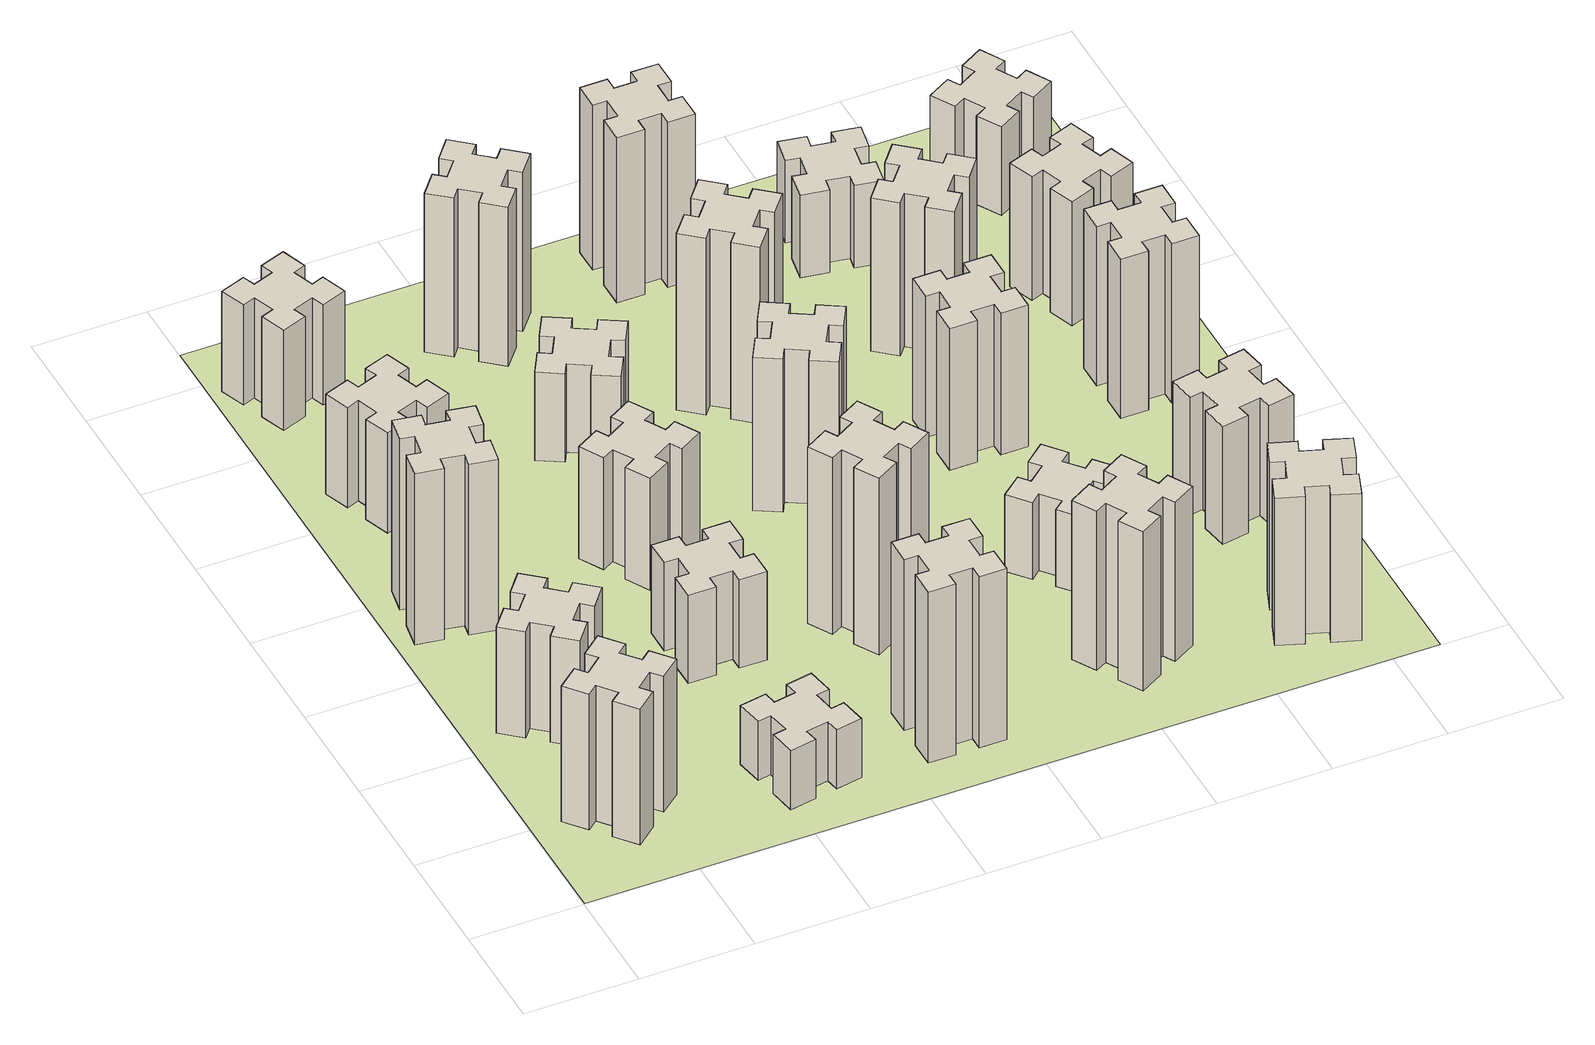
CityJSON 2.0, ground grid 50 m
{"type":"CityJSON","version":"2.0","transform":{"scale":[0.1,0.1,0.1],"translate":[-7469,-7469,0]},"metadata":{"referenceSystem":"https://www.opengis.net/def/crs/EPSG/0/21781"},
"CityObjects":{
"building1":{"type":"Building","attributes":{"class":"1000","function":"1000","usage":"1000","yearOfConstruction":2016,"roofType":"1000","measuredHeight":69,"storeysAboveGround":30,"storeysBelowGround":0},"geometry":[{"type":"Solid","lod":"1","boundaries":[[[[0,1,2,3,4,5,6,7,8,9,10,11,12,13,14,15,16,17,18,19]],[[17,16,20,21]],[[16,15,22,20]],[[15,14,23,22]],[[14,13,24,23]],[[13,12,25,24]],[[12,11,26,25]],[[11,10,27,26]],[[10,9,28,27]],[[9,8,29,28]],[[8,7,30,29]],[[7,6,31,30]],[[6,5,32,31]],[[5,4,33,32]],[[4,3,34,33]],[[3,2,35,34]],[[2,1,36,35]],[[1,0,37,36]],[[0,19,38,37]],[[19,18,39,38]],[[18,17,21,39]],[[24,25,26,27,28,29,30,31,32,33,34,35,36,37,38,39,21,20,22,23]]]]}]},
"building2":{"type":"Building","attributes":{"class":"1000","function":"1000","usage":"1000","yearOfConstruction":2016,"roofType":"1000","measuredHeight":54,"storeysAboveGround":30,"storeysBelowGround":0},"geometry":[{"type":"Solid","lod":"1","boundaries":[[[[40,41,42,43,44,45,46,47,48,49,50,51,52,53,54,55,56,57,58,59]],[[57,56,60,61]],[[56,55,62,60]],[[55,54,63,62]],[[54,53,64,63]],[[53,52,65,64]],[[52,51,66,65]],[[51,50,67,66]],[[50,49,68,67]],[[49,48,69,68]],[[48,47,70,69]],[[47,46,71,70]],[[46,45,72,71]],[[45,44,73,72]],[[44,43,74,73]],[[43,42,75,74]],[[42,41,76,75]],[[41,40,77,76]],[[40,59,78,77]],[[59,58,79,78]],[[58,57,61,79]],[[64,65,66,67,68,69,70,71,72,73,74,75,76,77,78,79,61,60,62,63]]]]}]},
"building3":{"type":"Building","attributes":{"class":"1000","function":"1000","usage":"1000","yearOfConstruction":2016,"roofType":"1000","measuredHeight":87,"storeysAboveGround":30,"storeysBelowGround":0},"geometry":[{"type":"Solid","lod":"1","boundaries":[[[[80,81,82,83,84,85,86,87,88,89,90,91,92,93,94,95,96,97,98,99]],[[97,96,100,101]],[[96,95,102,100]],[[95,94,103,102]],[[94,93,104,103]],[[93,92,105,104]],[[92,91,106,105]],[[91,90,107,106]],[[90,89,108,107]],[[89,88,109,108]],[[88,87,110,109]],[[87,86,111,110]],[[86,85,112,111]],[[85,84,113,112]],[[84,83,114,113]],[[83,82,115,114]],[[82,81,116,115]],[[81,80,117,116]],[[80,99,118,117]],[[99,98,119,118]],[[98,97,101,119]],[[104,105,106,107,108,109,110,111,112,113,114,115,116,117,118,119,101,100,102,103]]]]}]},
"building4":{"type":"Building","attributes":{"class":"1000","function":"1000","usage":"1000","yearOfConstruction":2016,"roofType":"1000","measuredHeight":51,"storeysAboveGround":30,"storeysBelowGround":0},"geometry":[{"type":"Solid","lod":"1","boundaries":[[[[120,121,122,123,124,125,126,127,128,129,130,131,132,133,134,135,136,137,138,139]],[[137,136,140,141]],[[136,135,142,140]],[[135,134,143,142]],[[134,133,144,143]],[[133,132,145,144]],[[132,131,146,145]],[[131,130,147,146]],[[130,129,148,147]],[[129,128,149,148]],[[128,127,150,149]],[[127,126,151,150]],[[126,125,152,151]],[[125,124,153,152]],[[124,123,154,153]],[[123,122,155,154]],[[122,121,156,155]],[[121,120,157,156]],[[120,139,158,157]],[[139,138,159,158]],[[138,137,141,159]],[[144,145,146,147,148,149,150,151,152,153,154,155,156,157,158,159,141,140,142,143]]]]}]},
"building5":{"type":"Building","attributes":{"class":"1000","function":"1000","usage":"1000","yearOfConstruction":2016,"roofType":"1000","measuredHeight":30,"storeysAboveGround":30,"storeysBelowGround":0},"geometry":[{"type":"Solid","lod":"1","boundaries":[[[[160,161,162,163,164,165,166,167,168,169,170,171,172,173,174,175,176,177,178,179]],[[177,176,180,181]],[[176,175,182,180]],[[175,174,183,182]],[[174,173,184,183]],[[173,172,185,184]],[[172,171,186,185]],[[171,170,187,186]],[[170,169,188,187]],[[169,168,189,188]],[[168,167,190,189]],[[167,166,191,190]],[[166,165,192,191]],[[165,164,193,192]],[[164,163,194,193]],[[163,162,195,194]],[[162,161,196,195]],[[161,160,197,196]],[[160,179,198,197]],[[179,178,199,198]],[[178,177,181,199]],[[184,185,186,187,188,189,190,191,192,193,194,195,196,197,198,199,181,180,182,183]]]]}]},
"building6":{"type":"Building","attributes":{"class":"1000","function":"1000","usage":"1000","yearOfConstruction":2016,"roofType":"1000","measuredHeight":51,"storeysAboveGround":30,"storeysBelowGround":0},"geometry":[{"type":"Solid","lod":"1","boundaries":[[[[200,201,202,203,204,205,206,207,208,209,210,211,212,213,214,215,216,217,218,219]],[[217,216,220,221]],[[216,215,222,220]],[[215,214,223,222]],[[214,213,224,223]],[[213,212,225,224]],[[212,211,226,225]],[[211,210,227,226]],[[210,209,228,227]],[[209,208,229,228]],[[208,207,230,229]],[[207,206,231,230]],[[206,205,232,231]],[[205,204,233,232]],[[204,203,234,233]],[[203,202,235,234]],[[202,201,236,235]],[[201,200,237,236]],[[200,219,238,237]],[[219,218,239,238]],[[218,217,221,239]],[[224,225,226,227,228,229,230,231,232,233,234,235,236,237,238,239,221,220,222,223]]]]}]},
"building7":{"type":"Building","attributes":{"class":"1000","function":"1000","usage":"1000","yearOfConstruction":2016,"roofType":"1000","measuredHeight":45,"storeysAboveGround":30,"storeysBelowGround":0},"geometry":[{"type":"Solid","lod":"1","boundaries":[[[[240,241,242,243,244,245,246,247,248,249,250,251,252,253,254,255,256,257,258,259]],[[257,256,260,261]],[[256,255,262,260]],[[255,254,263,262]],[[254,253,264,263]],[[253,252,265,264]],[[252,251,266,265]],[[251,250,267,266]],[[250,249,268,267]],[[249,248,269,268]],[[248,247,270,269]],[[247,246,271,270]],[[246,245,272,271]],[[245,244,273,272]],[[244,243,274,273]],[[243,242,275,274]],[[242,241,276,275]],[[241,240,277,276]],[[240,259,278,277]],[[259,258,279,278]],[[258,257,261,279]],[[264,265,266,267,268,269,270,271,272,273,274,275,276,277,278,279,261,260,262,263]]]]}]},
"building8":{"type":"Building","attributes":{"class":"1000","function":"1000","usage":"1000","yearOfConstruction":2016,"roofType":"1000","measuredHeight":57,"storeysAboveGround":30,"storeysBelowGround":0},"geometry":[{"type":"Solid","lod":"1","boundaries":[[[[280,281,282,283,284,285,286,287,288,289,290,291,292,293,294,295,296,297,298,299]],[[297,296,300,301]],[[296,295,302,300]],[[295,294,303,302]],[[294,293,304,303]],[[293,292,305,304]],[[292,291,306,305]],[[291,290,307,306]],[[290,289,308,307]],[[289,288,309,308]],[[288,287,310,309]],[[287,286,311,310]],[[286,285,312,311]],[[285,284,313,312]],[[284,283,314,313]],[[283,282,315,314]],[[282,281,316,315]],[[281,280,317,316]],[[280,299,318,317]],[[299,298,319,318]],[[298,297,301,319]],[[304,305,306,307,308,309,310,311,312,313,314,315,316,317,318,319,301,300,302,303]]]]}]},
"building9":{"type":"Building","attributes":{"class":"1000","function":"1000","usage":"1000","yearOfConstruction":2016,"roofType":"1000","measuredHeight":87,"storeysAboveGround":30,"storeysBelowGround":0},"geometry":[{"type":"Solid","lod":"1","boundaries":[[[[320,321,322,323,324,325,326,327,328,329,330,331,332,333,334,335,336,337,338,339]],[[337,336,340,341]],[[336,335,342,340]],[[335,334,343,342]],[[334,333,344,343]],[[333,332,345,344]],[[332,331,346,345]],[[331,330,347,346]],[[330,329,348,347]],[[329,328,349,348]],[[328,327,350,349]],[[327,326,351,350]],[[326,325,352,351]],[[325,324,353,352]],[[324,323,354,353]],[[323,322,355,354]],[[322,321,356,355]],[[321,320,357,356]],[[320,339,358,357]],[[339,338,359,358]],[[338,337,341,359]],[[344,345,346,347,348,349,350,351,352,353,354,355,356,357,358,359,341,340,342,343]]]]}]},
"building10":{"type":"Building","attributes":{"class":"1000","function":"1000","usage":"1000","yearOfConstruction":2016,"roofType":"1000","measuredHeight":45,"storeysAboveGround":30,"storeysBelowGround":0},"geometry":[{"type":"Solid","lod":"1","boundaries":[[[[360,361,362,363,364,365,366,367,368,369,370,371,372,373,374,375,376,377,378,379]],[[377,376,380,381]],[[376,375,382,380]],[[375,374,383,382]],[[374,373,384,383]],[[373,372,385,384]],[[372,371,386,385]],[[371,370,387,386]],[[370,369,388,387]],[[369,368,389,388]],[[368,367,390,389]],[[367,366,391,390]],[[366,365,392,391]],[[365,364,393,392]],[[364,363,394,393]],[[363,362,395,394]],[[362,361,396,395]],[[361,360,397,396]],[[360,379,398,397]],[[379,378,399,398]],[[378,377,381,399]],[[384,385,386,387,388,389,390,391,392,393,394,395,396,397,398,399,381,380,382,383]]]]}]},
"building11":{"type":"Building","attributes":{"class":"1000","function":"1000","usage":"1000","yearOfConstruction":2016,"roofType":"1000","measuredHeight":90,"storeysAboveGround":30,"storeysBelowGround":0},"geometry":[{"type":"Solid","lod":"1","boundaries":[[[[400,401,402,403,404,405,406,407,408,409,410,411,412,413,414,415,416,417,418,419]],[[417,416,420,421]],[[416,415,422,420]],[[415,414,423,422]],[[414,413,424,423]],[[413,412,425,424]],[[412,411,426,425]],[[411,410,427,426]],[[410,409,428,427]],[[409,408,429,428]],[[408,407,430,429]],[[407,406,431,430]],[[406,405,432,431]],[[405,404,433,432]],[[404,403,434,433]],[[403,402,435,434]],[[402,401,436,435]],[[401,400,437,436]],[[400,419,438,437]],[[419,418,439,438]],[[418,417,421,439]],[[424,425,426,427,428,429,430,431,432,433,434,435,436,437,438,439,421,420,422,423]]]]}]},
"building12":{"type":"Building","attributes":{"class":"1000","function":"1000","usage":"1000","yearOfConstruction":2016,"roofType":"1000","measuredHeight":81,"storeysAboveGround":30,"storeysBelowGround":0},"geometry":[{"type":"Solid","lod":"1","boundaries":[[[[440,441,442,443,444,445,446,447,448,449,450,451,452,453,454,455,456,457,458,459]],[[457,456,460,461]],[[456,455,462,460]],[[455,454,463,462]],[[454,453,464,463]],[[453,452,465,464]],[[452,451,466,465]],[[451,450,467,466]],[[450,449,468,467]],[[449,448,469,468]],[[448,447,470,469]],[[447,446,471,470]],[[446,445,472,471]],[[445,444,473,472]],[[444,443,474,473]],[[443,442,475,474]],[[442,441,476,475]],[[441,440,477,476]],[[440,459,478,477]],[[459,458,479,478]],[[458,457,461,479]],[[464,465,466,467,468,469,470,471,472,473,474,475,476,477,478,479,461,460,462,463]]]]}]},
"building13":{"type":"Building","attributes":{"class":"1000","function":"1000","usage":"1000","yearOfConstruction":2016,"roofType":"1000","measuredHeight":78,"storeysAboveGround":30,"storeysBelowGround":0},"geometry":[{"type":"Solid","lod":"1","boundaries":[[[[480,481,482,483,484,485,486,487,488,489,490,491,492,493,494,495,496,497,498,499]],[[497,496,500,501]],[[496,495,502,500]],[[495,494,503,502]],[[494,493,504,503]],[[493,492,505,504]],[[492,491,506,505]],[[491,490,507,506]],[[490,489,508,507]],[[489,488,509,508]],[[488,487,510,509]],[[487,486,511,510]],[[486,485,512,511]],[[485,484,513,512]],[[484,483,514,513]],[[483,482,515,514]],[[482,481,516,515]],[[481,480,517,516]],[[480,499,518,517]],[[499,498,519,518]],[[498,497,501,519]],[[504,505,506,507,508,509,510,511,512,513,514,515,516,517,518,519,501,500,502,503]]]]}]},
"building14":{"type":"Building","attributes":{"class":"1000","function":"1000","usage":"1000","yearOfConstruction":2016,"roofType":"1000","measuredHeight":90,"storeysAboveGround":30,"storeysBelowGround":0},"geometry":[{"type":"Solid","lod":"1","boundaries":[[[[520,521,522,523,524,525,526,527,528,529,530,531,532,533,534,535,536,537,538,539]],[[537,536,540,541]],[[536,535,542,540]],[[535,534,543,542]],[[534,533,544,543]],[[533,532,545,544]],[[532,531,546,545]],[[531,530,547,546]],[[530,529,548,547]],[[529,528,549,548]],[[528,527,550,549]],[[527,526,551,550]],[[526,525,552,551]],[[525,524,553,552]],[[524,523,554,553]],[[523,522,555,554]],[[522,521,556,555]],[[521,520,557,556]],[[520,539,558,557]],[[539,538,559,558]],[[538,537,541,559]],[[544,545,546,547,548,549,550,551,552,553,554,555,556,557,558,559,541,540,542,543]]]]}]},
"building15":{"type":"Building","attributes":{"class":"1000","function":"1000","usage":"1000","yearOfConstruction":2016,"roofType":"1000","measuredHeight":81,"storeysAboveGround":30,"storeysBelowGround":0},"geometry":[{"type":"Solid","lod":"1","boundaries":[[[[560,561,562,563,564,565,566,567,568,569,570,571,572,573,574,575,576,577,578,579]],[[577,576,580,581]],[[576,575,582,580]],[[575,574,583,582]],[[574,573,584,583]],[[573,572,585,584]],[[572,571,586,585]],[[571,570,587,586]],[[570,569,588,587]],[[569,568,589,588]],[[568,567,590,589]],[[567,566,591,590]],[[566,565,592,591]],[[565,564,593,592]],[[564,563,594,593]],[[563,562,595,594]],[[562,561,596,595]],[[561,560,597,596]],[[560,579,598,597]],[[579,578,599,598]],[[578,577,581,599]],[[584,585,586,587,588,589,590,591,592,593,594,595,596,597,598,599,581,580,582,583]]]]}]},
"building16":{"type":"Building","attributes":{"class":"1000","function":"1000","usage":"1000","yearOfConstruction":2016,"roofType":"1000","measuredHeight":84,"storeysAboveGround":30,"storeysBelowGround":0},"geometry":[{"type":"Solid","lod":"1","boundaries":[[[[600,601,602,603,604,605,606,607,608,609,610,611,612,613,614,615,616,617,618,619]],[[617,616,620,621]],[[616,615,622,620]],[[615,614,623,622]],[[614,613,624,623]],[[613,612,625,624]],[[612,611,626,625]],[[611,610,627,626]],[[610,609,628,627]],[[609,608,629,628]],[[608,607,630,629]],[[607,606,631,630]],[[606,605,632,631]],[[605,604,633,632]],[[604,603,634,633]],[[603,602,635,634]],[[602,601,636,635]],[[601,600,637,636]],[[600,619,638,637]],[[619,618,639,638]],[[618,617,621,639]],[[624,625,626,627,628,629,630,631,632,633,634,635,636,637,638,639,621,620,622,623]]]]}]},
"building17":{"type":"Building","attributes":{"class":"1000","function":"1000","usage":"1000","yearOfConstruction":2016,"roofType":"1000","measuredHeight":39,"storeysAboveGround":30,"storeysBelowGround":0},"geometry":[{"type":"Solid","lod":"1","boundaries":[[[[640,641,642,643,644,645,646,647,648,649,650,651,652,653,654,655,656,657,658,659]],[[657,656,660,661]],[[656,655,662,660]],[[655,654,663,662]],[[654,653,664,663]],[[653,652,665,664]],[[652,651,666,665]],[[651,650,667,666]],[[650,649,668,667]],[[649,648,669,668]],[[648,647,670,669]],[[647,646,671,670]],[[646,645,672,671]],[[645,644,673,672]],[[644,643,674,673]],[[643,642,675,674]],[[642,641,676,675]],[[641,640,677,676]],[[640,659,678,677]],[[659,658,679,678]],[[658,657,661,679]],[[664,665,666,667,668,669,670,671,672,673,674,675,676,677,678,679,661,660,662,663]]]]}]},
"building18":{"type":"Building","attributes":{"class":"1000","function":"1000","usage":"1000","yearOfConstruction":2016,"roofType":"1000","measuredHeight":72,"storeysAboveGround":30,"storeysBelowGround":0},"geometry":[{"type":"Solid","lod":"1","boundaries":[[[[680,681,682,683,684,685,686,687,688,689,690,691,692,693,694,695,696,697,698,699]],[[697,696,700,701]],[[696,695,702,700]],[[695,694,703,702]],[[694,693,704,703]],[[693,692,705,704]],[[692,691,706,705]],[[691,690,707,706]],[[690,689,708,707]],[[689,688,709,708]],[[688,687,710,709]],[[687,686,711,710]],[[686,685,712,711]],[[685,684,713,712]],[[684,683,714,713]],[[683,682,715,714]],[[682,681,716,715]],[[681,680,717,716]],[[680,699,718,717]],[[699,698,719,718]],[[698,697,701,719]],[[704,705,706,707,708,709,710,711,712,713,714,715,716,717,718,719,701,700,702,703]]]]}]},
"building19":{"type":"Building","attributes":{"class":"1000","function":"1000","usage":"1000","yearOfConstruction":2016,"roofType":"1000","measuredHeight":75,"storeysAboveGround":30,"storeysBelowGround":0},"geometry":[{"type":"Solid","lod":"1","boundaries":[[[[720,721,722,723,724,725,726,727,728,729,730,731,732,733,734,735,736,737,738,739]],[[737,736,740,741]],[[736,735,742,740]],[[735,734,743,742]],[[734,733,744,743]],[[733,732,745,744]],[[732,731,746,745]],[[731,730,747,746]],[[730,729,748,747]],[[729,728,749,748]],[[728,727,750,749]],[[727,726,751,750]],[[726,725,752,751]],[[725,724,753,752]],[[724,723,754,753]],[[723,722,755,754]],[[722,721,756,755]],[[721,720,757,756]],[[720,739,758,757]],[[739,738,759,758]],[[738,737,741,759]],[[744,745,746,747,748,749,750,751,752,753,754,755,756,757,758,759,741,740,742,743]]]]}]},
"building20":{"type":"Building","attributes":{"class":"1000","function":"1000","usage":"1000","yearOfConstruction":2016,"roofType":"1000","measuredHeight":78,"storeysAboveGround":30,"storeysBelowGround":0},"geometry":[{"type":"Solid","lod":"1","boundaries":[[[[760,761,762,763,764,765,766,767,768,769,770,771,772,773,774,775,776,777,778,779]],[[777,776,780,781]],[[776,775,782,780]],[[775,774,783,782]],[[774,773,784,783]],[[773,772,785,784]],[[772,771,786,785]],[[771,770,787,786]],[[770,769,788,787]],[[769,768,789,788]],[[768,767,790,789]],[[767,766,791,790]],[[766,765,792,791]],[[765,764,793,792]],[[764,763,794,793]],[[763,762,795,794]],[[762,761,796,795]],[[761,760,797,796]],[[760,779,798,797]],[[779,778,799,798]],[[778,777,781,799]],[[784,785,786,787,788,789,790,791,792,793,794,795,796,797,798,799,781,780,782,783]]]]}]},
"building21":{"type":"Building","attributes":{"class":"1000","function":"1000","usage":"1000","yearOfConstruction":2016,"roofType":"1000","measuredHeight":42,"storeysAboveGround":30,"storeysBelowGround":0},"geometry":[{"type":"Solid","lod":"1","boundaries":[[[[800,801,802,803,804,805,806,807,808,809,810,811,812,813,814,815,816,817,818,819]],[[817,816,820,821]],[[816,815,822,820]],[[815,814,823,822]],[[814,813,824,823]],[[813,812,825,824]],[[812,811,826,825]],[[811,810,827,826]],[[810,809,828,827]],[[809,808,829,828]],[[808,807,830,829]],[[807,806,831,830]],[[806,805,832,831]],[[805,804,833,832]],[[804,803,834,833]],[[803,802,835,834]],[[802,801,836,835]],[[801,800,837,836]],[[800,819,838,837]],[[819,818,839,838]],[[818,817,821,839]],[[824,825,826,827,828,829,830,831,832,833,834,835,836,837,838,839,821,820,822,823]]]]}]},
"building22":{"type":"Building","attributes":{"class":"1000","function":"1000","usage":"1000","yearOfConstruction":2016,"roofType":"1000","measuredHeight":60,"storeysAboveGround":30,"storeysBelowGround":0},"geometry":[{"type":"Solid","lod":"1","boundaries":[[[[840,841,842,843,844,845,846,847,848,849,850,851,852,853,854,855,856,857,858,859]],[[857,856,860,861]],[[856,855,862,860]],[[855,854,863,862]],[[854,853,864,863]],[[853,852,865,864]],[[852,851,866,865]],[[851,850,867,866]],[[850,849,868,867]],[[849,848,869,868]],[[848,847,870,869]],[[847,846,871,870]],[[846,845,872,871]],[[845,844,873,872]],[[844,843,874,873]],[[843,842,875,874]],[[842,841,876,875]],[[841,840,877,876]],[[840,859,878,877]],[[859,858,879,878]],[[858,857,861,879]],[[864,865,866,867,868,869,870,871,872,873,874,875,876,877,878,879,861,860,862,863]]]]}]},
"building23":{"type":"Building","attributes":{"class":"1000","function":"1000","usage":"1000","yearOfConstruction":2016,"roofType":"1000","measuredHeight":81,"storeysAboveGround":30,"storeysBelowGround":0},"geometry":[{"type":"Solid","lod":"1","boundaries":[[[[880,881,882,883,884,885,886,887,888,889,890,891,892,893,894,895,896,897,898,899]],[[897,896,900,901]],[[896,895,902,900]],[[895,894,903,902]],[[894,893,904,903]],[[893,892,905,904]],[[892,891,906,905]],[[891,890,907,906]],[[890,889,908,907]],[[889,888,909,908]],[[888,887,910,909]],[[887,886,911,910]],[[886,885,912,911]],[[885,884,913,912]],[[884,883,914,913]],[[883,882,915,914]],[[882,881,916,915]],[[881,880,917,916]],[[880,899,918,917]],[[899,898,919,918]],[[898,897,901,919]],[[904,905,906,907,908,909,910,911,912,913,914,915,916,917,918,919,901,900,902,903]]]]}]},
"building24":{"type":"Building","attributes":{"class":"1000","function":"1000","usage":"1000","yearOfConstruction":2016,"roofType":"1000","measuredHeight":63,"storeysAboveGround":30,"storeysBelowGround":0},"geometry":[{"type":"Solid","lod":"1","boundaries":[[[[920,921,922,923,924,925,926,927,928,929,930,931,932,933,934,935,936,937,938,939]],[[937,936,940,941]],[[936,935,942,940]],[[935,934,943,942]],[[934,933,944,943]],[[933,932,945,944]],[[932,931,946,945]],[[931,930,947,946]],[[930,929,948,947]],[[929,928,949,948]],[[928,927,950,949]],[[927,926,951,950]],[[926,925,952,951]],[[925,924,953,952]],[[924,923,954,953]],[[923,922,955,954]],[[922,921,956,955]],[[921,920,957,956]],[[920,939,958,957]],[[939,938,959,958]],[[938,937,941,959]],[[944,945,946,947,948,949,950,951,952,953,954,955,956,957,958,959,941,940,942,943]]]]}]},
"building25":{"type":"Building","attributes":{"class":"1000","function":"1000","usage":"1000","yearOfConstruction":2016,"roofType":"1000","measuredHeight":45,"storeysAboveGround":30,"storeysBelowGround":0},"geometry":[{"type":"Solid","lod":"1","boundaries":[[[[960,961,962,963,964,965,966,967,968,969,970,971,972,973,974,975,976,977,978,979]],[[977,976,980,981]],[[976,975,982,980]],[[975,974,983,982]],[[974,973,984,983]],[[973,972,985,984]],[[972,971,986,985]],[[971,970,987,986]],[[970,969,988,987]],[[969,968,989,988]],[[968,967,990,989]],[[967,966,991,990]],[[966,965,992,991]],[[965,964,993,992]],[[964,963,994,993]],[[963,962,995,994]],[[962,961,996,995]],[[961,960,997,996]],[[960,979,998,997]],[[979,978,999,998]],[[978,977,981,999]],[[984,985,986,987,988,989,990,991,992,993,994,995,996,997,998,999,981,980,982,983]]]]}]},
"landuse1":{"type":"LandUse","attributes":{"name":"plot1","function":"1010"},"geometry":[{"type":"MultiSurface","lod":"1","boundaries":[[[1000,1001,1002,1003]]]}]}
},
"vertices":[
[343,592,0],[266,527,0],[228,573,0],[136,496,0],[213,404,0],[259,443,0],[323,366,0],[277,328,0],[354,236,0],[446,313,0],[408,359,0],[484,423,0],[523,377,0],[615,454,0],[538,546,0],[492,508,0],[427,584,0],[473,623,0],[396,715,0],[304,638,0],[427,584,690],[473,623,690],[492,508,690],[538,546,690],[615,454,690],[523,377,690],[484,423,690],[408,359,690],[446,313,690],[354,236,690],[277,328,690],[323,366,690],[259,443,690],[213,404,690],[136,496,690],[228,573,690],[266,527,690],[343,592,690],[304,638,690],[396,715,690],
[427,1006,0],[492,1083,0],[538,1044,0],[615,1136,0],[523,1213,0],[484,1167,0],[408,1232,0],[446,1278,0],[354,1355,0],[277,1263,0],[323,1224,0],[259,1148,0],[213,1186,0],[136,1094,0],[228,1017,0],[266,1063,0],[343,999,0],[304,953,0],[396,876,0],[473,968,0],[343,999,540],[304,953,540],[266,1063,540],[228,1017,540],[136,1094,540],[213,1186,540],[259,1148,540],[323,1224,540],[277,1263,540],[354,1355,540],[446,1278,540],[408,1232,540],[484,1167,540],[523,1213,540],[615,1136,540],[538,1044,540],[492,1083,540],[427,1006,540],[473,968,540],[396,876,540],
[176,1924,0],[158,1825,0],[99,1836,0],[78,1717,0],[197,1697,0],[207,1756,0],[305,1738,0],[295,1679,0],[413,1658,0],[434,1777,0],[375,1787,0],[392,1885,0],[451,1875,0],[472,1993,0],[354,2014,0],[344,1955,0],[245,1972,0],[256,2031,0],[137,2052,0],[117,1934,0],[245,1972,870],[256,2031,870],[344,1955,870],[354,2014,870],[472,1993,870],[451,1875,870],[392,1885,870],[375,1787,870],[434,1777,870],[413,1658,870],[295,1679,870],[305,1738,870],[207,1756,870],[197,1697,870],[78,1717,870],[99,1836,870],[158,1825,870],[176,1924,870],[117,1934,870],[137,2052,870],
[385,2716,0],[291,2682,0],[270,2738,0],[157,2697,0],[199,2584,0],[255,2605,0],[289,2511,0],[233,2490,0],[274,2377,0],[387,2419,0],[366,2475,0],[460,2509,0],[480,2453,0],[593,2494,0],[552,2607,0],[496,2586,0],[462,2680,0],[518,2700,0],[477,2813,0],[364,2772,0],[462,2680,510],[518,2700,510],[496,2586,510],[552,2607,510],[593,2494,510],[480,2453,510],[460,2509,510],[366,2475,510],[387,2419,510],[274,2377,510],[233,2490,510],[289,2511,510],[255,2605,510],[199,2584,510],[157,2697,510],[270,2738,510],[291,2682,510],[385,2716,510],[364,2772,510],[477,2813,510],
[998,405,0],[1016,307,0],[957,297,0],[977,178,0],[1096,199,0],[1085,258,0],[1184,276,0],[1194,217,0],[1312,237,0],[1291,356,0],[1232,345,0],[1215,444,0],[1274,454,0],[1253,572,0],[1135,551,0],[1145,492,0],[1047,475,0],[1037,534,0],[918,513,0],[939,395,0],[1047,475,300],[1037,534,300],[1145,492,300],[1135,551,300],[1253,572,300],[1274,454,300],[1215,444,300],[1232,345,300],[1291,356,300],[1312,237,300],[1194,217,300],[1184,276,300],[1085,258,300],[1096,199,300],[977,178,300],[957,297,300],[1016,307,300],[998,405,300],[939,395,300],[918,513,300],
[155,3345,0],[189,3251,0],[133,3230,0],[174,3117,0],[287,3159,0],[266,3215,0],[360,3249,0],[380,3193,0],[493,3234,0],[452,3347,0],[396,3326,0],[362,3420,0],[418,3440,0],[377,3553,0],[264,3512,0],[285,3456,0],[191,3422,0],[170,3478,0],[57,3437,0],[99,3324,0],[191,3422,510],[170,3478,510],[285,3456,510],[264,3512,510],[377,3553,510],[418,3440,510],[362,3420,510],[396,3326,510],[452,3347,510],[493,3234,510],[380,3193,510],[360,3249,510],[266,3215,510],[287,3159,510],[174,3117,510],[133,3230,510],[189,3251,510],[155,3345,510],[99,3324,510],[57,3437,510],
[1005,1265,0],[1005,1165,0],[945,1165,0],[945,1045,0],[1065,1045,0],[1065,1105,0],[1165,1105,0],[1165,1045,0],[1285,1045,0],[1285,1165,0],[1225,1165,0],[1225,1265,0],[1285,1265,0],[1285,1385,0],[1165,1385,0],[1165,1325,0],[1065,1325,0],[1065,1385,0],[945,1385,0],[945,1265,0],[1065,1325,450],[1065,1385,450],[1165,1325,450],[1165,1385,450],[1285,1385,450],[1285,1265,450],[1225,1265,450],[1225,1165,450],[1285,1165,450],[1285,1045,450],[1165,1045,450],[1165,1105,450],[1065,1105,450],[1065,1045,450],[945,1045,450],[945,1165,450],[1005,1165,450],[1005,1265,450],[945,1265,450],[945,1385,450],
[995,1844,0],[1045,1757,0],[993,1727,0],[1053,1623,0],[1157,1683,0],[1127,1735,0],[1214,1785,0],[1244,1733,0],[1348,1793,0],[1288,1897,0],[1236,1867,0],[1186,1954,0],[1238,1984,0],[1178,2088,0],[1074,2028,0],[1104,1976,0],[1017,1926,0],[987,1978,0],[883,1918,0],[943,1814,0],[1017,1926,570],[987,1978,570],[1104,1976,570],[1074,2028,570],[1178,2088,570],[1238,1984,570],[1186,1954,570],[1236,1867,570],[1288,1897,570],[1348,1793,570],[1244,1733,570],[1214,1785,570],[1127,1735,570],[1157,1683,570],[1053,1623,570],[993,1727,570],[1045,1757,570],[995,1844,570],[943,1814,570],[883,1918,570],
[1645,425,0],[1645,325,0],[1585,325,0],[1585,205,0],[1705,205,0],[1705,265,0],[1805,265,0],[1805,205,0],[1925,205,0],[1925,325,0],[1865,325,0],[1865,425,0],[1925,425,0],[1925,545,0],[1805,545,0],[1805,485,0],[1705,485,0],[1705,545,0],[1585,545,0],[1585,425,0],[1705,485,870],[1705,545,870],[1805,485,870],[1805,545,870],[1925,545,870],[1925,425,870],[1865,425,870],[1865,325,870],[1925,325,870],[1925,205,870],[1805,205,870],[1805,265,870],[1705,265,870],[1705,205,870],[1585,205,870],[1585,325,870],[1645,325,870],[1645,425,870],[1585,425,870],[1585,545,870],
[1117,2525,0],[1204,2475,0],[1174,2423,0],[1278,2363,0],[1338,2467,0],[1286,2497,0],[1336,2584,0],[1388,2554,0],[1448,2658,0],[1344,2718,0],[1314,2666,0],[1227,2716,0],[1257,2768,0],[1153,2828,0],[1093,2724,0],[1145,2694,0],[1095,2607,0],[1043,2637,0],[983,2533,0],[1087,2473,0],[1095,2607,450],[1043,2637,450],[1145,2694,450],[1093,2724,450],[1153,2828,450],[1257,2768,450],[1227,2716,450],[1314,2666,450],[1344,2718,450],[1448,2658,450],[1388,2554,450],[1336,2584,450],[1286,2497,450],[1338,2467,450],[1278,2363,450],[1174,2423,450],[1204,2475,450],[1117,2525,450],[1087,2473,450],[983,2533,450],
[1635,1104,0],[1685,1017,0],[1633,987,0],[1693,883,0],[1797,943,0],[1767,995,0],[1854,1045,0],[1884,993,0],[1988,1053,0],[1928,1157,0],[1876,1127,0],[1826,1214,0],[1878,1244,0],[1818,1348,0],[1714,1288,0],[1744,1236,0],[1657,1186,0],[1627,1238,0],[1523,1178,0],[1583,1074,0],[1657,1186,900],[1627,1238,900],[1744,1236,900],[1714,1288,900],[1818,1348,900],[1878,1244,900],[1826,1214,900],[1876,1127,900],[1928,1157,900],[1988,1053,900],[1884,993,900],[1854,1045,900],[1767,995,900],[1797,943,900],[1693,883,900],[1633,987,900],[1685,1017,900],[1635,1104,900],[1583,1074,900],[1523,1178,900],
[1224,3387,0],[1148,3452,0],[1186,3498,0],[1094,3575,0],[1017,3483,0],[1063,3444,0],[999,3368,0],[953,3406,0],[876,3314,0],[968,3237,0],[1006,3283,0],[1083,3219,0],[1044,3173,0],[1136,3096,0],[1213,3188,0],[1167,3226,0],[1232,3303,0],[1278,3264,0],[1355,3356,0],[1263,3433,0],[1232,3303,810],[1278,3264,810],[1167,3226,810],[1213,3188,810],[1136,3096,810],[1044,3173,810],[1083,3219,810],[1006,3283,810],[968,3237,810],[876,3314,810],[953,3406,810],[999,3368,810],[1063,3444,810],[1017,3483,810],[1094,3575,810],[1186,3498,810],[1148,3452,810],[1224,3387,810],[1263,3433,810],[1355,3356,810],
[1757,1885,0],[1844,1835,0],[1814,1783,0],[1918,1723,0],[1978,1827,0],[1926,1857,0],[1976,1944,0],[2028,1914,0],[2088,2018,0],[1984,2078,0],[1954,2026,0],[1867,2076,0],[1897,2128,0],[1793,2188,0],[1733,2084,0],[1785,2054,0],[1735,1967,0],[1683,1997,0],[1623,1893,0],[1727,1833,0],[1735,1967,780],[1683,1997,780],[1785,2054,780],[1733,2084,780],[1793,2188,780],[1897,2128,780],[1867,2076,780],[1954,2026,780],[1984,2078,780],[2088,2018,780],[2028,1914,780],[1976,1944,780],[1926,1857,780],[1978,1827,780],[1918,1723,780],[1814,1783,780],[1844,1835,780],[1757,1885,780],[1727,1833,780],[1623,1893,780],
[1907,2486,0],[1972,2563,0],[2018,2524,0],[2095,2616,0],[2003,2693,0],[1964,2647,0],[1888,2712,0],[1926,2758,0],[1834,2835,0],[1757,2743,0],[1803,2704,0],[1739,2628,0],[1693,2666,0],[1616,2574,0],[1708,2497,0],[1746,2543,0],[1823,2479,0],[1784,2433,0],[1876,2356,0],[1953,2448,0],[1823,2479,900],[1784,2433,900],[1746,2543,900],[1708,2497,900],[1616,2574,900],[1693,2666,900],[1739,2628,900],[1803,2704,900],[1757,2743,900],[1834,2835,900],[1926,2758,900],[1888,2712,900],[1964,2647,900],[2003,2693,900],[2095,2616,900],[2018,2524,900],[1972,2563,900],[1907,2486,900],[1953,2448,900],[1876,2356,900],
[2475,464,0],[2525,377,0],[2473,347,0],[2533,243,0],[2637,303,0],[2607,355,0],[2694,405,0],[2724,353,0],[2828,413,0],[2768,517,0],[2716,487,0],[2666,574,0],[2718,604,0],[2658,708,0],[2554,648,0],[2584,596,0],[2497,546,0],[2467,598,0],[2363,538,0],[2423,434,0],[2497,546,810],[2467,598,810],[2584,596,810],[2554,648,810],[2658,708,810],[2718,604,810],[2666,574,810],[2716,487,810],[2768,517,810],[2828,413,810],[2724,353,810],[2694,405,810],[2607,355,810],[2637,303,810],[2533,243,810],[2473,347,810],[2525,377,810],[2475,464,810],[2423,434,810],[2363,538,810],
[1965,3385,0],[1965,3485,0],[2025,3485,0],[2025,3605,0],[1905,3605,0],[1905,3545,0],[1805,3545,0],[1805,3605,0],[1685,3605,0],[1685,3485,0],[1745,3485,0],[1745,3385,0],[1685,3385,0],[1685,3265,0],[1805,3265,0],[1805,3325,0],[1905,3325,0],[1905,3265,0],[2025,3265,0],[2025,3385,0],[1905,3325,840],[1905,3265,840],[1805,3325,840],[1805,3265,840],[1685,3265,840],[1685,3385,840],[1745,3385,840],[1745,3485,840],[1685,3485,840],[1685,3605,840],[1805,3605,840],[1805,3545,840],[1905,3545,840],[1905,3605,840],[2025,3605,840],[2025,3485,840],[1965,3485,840],[1965,3385,840],[2025,3385,840],[2025,3265,840],
[2628,999,0],[2704,1063,0],[2743,1017,0],[2835,1094,0],[2758,1186,0],[2712,1148,0],[2647,1224,0],[2693,1263,0],[2616,1355,0],[2524,1278,0],[2563,1232,0],[2486,1167,0],[2448,1213,0],[2356,1136,0],[2433,1044,0],[2479,1083,0],[2543,1006,0],[2497,968,0],[2574,876,0],[2666,953,0],[2543,1006,390],[2497,968,390],[2479,1083,390],[2433,1044,390],[2356,1136,390],[2448,1213,390],[2486,1167,390],[2563,1232,390],[2524,1278,390],[2616,1355,390],[2693,1263,390],[2647,1224,390],[2712,1148,390],[2758,1186,390],[2835,1094,390],[2743,1017,390],[2704,1063,390],[2628,999,390],[2666,953,390],[2574,876,390],
[2705,1905,0],[2705,2005,0],[2765,2005,0],[2765,2125,0],[2645,2125,0],[2645,2065,0],[2545,2065,0],[2545,2125,0],[2425,2125,0],[2425,2005,0],[2485,2005,0],[2485,1905,0],[2425,1905,0],[2425,1785,0],[2545,1785,0],[2545,1845,0],[2645,1845,0],[2645,1785,0],[2765,1785,0],[2765,1905,0],[2645,1845,720],[2645,1785,720],[2545,1845,720],[2545,1785,720],[2425,1785,720],[2425,1905,720],[2485,1905,720],[2485,2005,720],[2425,2005,720],[2425,2125,720],[2545,2125,720],[2545,2065,720],[2645,2065,720],[2645,2125,720],[2765,2125,720],[2765,2005,720],[2705,2005,720],[2705,1905,720],[2765,1905,720],[2765,1785,720],
[3251,289,0],[3345,255,0],[3324,199,0],[3437,157,0],[3478,270,0],[3422,291,0],[3456,385,0],[3512,364,0],[3553,477,0],[3440,518,0],[3420,462,0],[3326,496,0],[3347,552,0],[3234,593,0],[3193,480,0],[3249,460,0],[3215,366,0],[3159,387,0],[3117,274,0],[3230,233,0],[3215,366,750],[3159,387,750],[3249,460,750],[3193,480,750],[3234,593,750],[3347,552,750],[3326,496,750],[3420,462,750],[3440,518,750],[3553,477,750],[3512,364,750],[3456,385,750],[3422,291,750],[3478,270,750],[3437,157,750],[3324,199,750],[3345,255,750],[3251,289,750],[3230,233,750],[3117,274,750],
[2804,2647,0],[2728,2712,0],[2766,2758,0],[2674,2835,0],[2597,2743,0],[2643,2704,0],[2579,2628,0],[2533,2666,0],[2456,2574,0],[2548,2497,0],[2586,2543,0],[2663,2479,0],[2624,2433,0],[2716,2356,0],[2793,2448,0],[2747,2486,0],[2812,2563,0],[2858,2524,0],[2935,2616,0],[2843,2693,0],[2812,2563,780],[2858,2524,780],[2747,2486,780],[2793,2448,780],[2716,2356,780],[2624,2433,780],[2663,2479,780],[2586,2543,780],[2548,2497,780],[2456,2574,780],[2533,2666,780],[2579,2628,780],[2643,2704,780],[2597,2743,780],[2674,2835,780],[2766,2758,780],[2728,2712,780],[2804,2647,780],[2843,2693,780],[2935,2616,780],
[2496,3304,0],[2478,3205,0],[2419,3216,0],[2398,3097,0],[2517,3077,0],[2527,3136,0],[2625,3118,0],[2615,3059,0],[2733,3038,0],[2754,3157,0],[2695,3167,0],[2712,3265,0],[2771,3255,0],[2792,3373,0],[2674,3394,0],[2664,3335,0],[2565,3352,0],[2576,3411,0],[2457,3432,0],[2437,3314,0],[2565,3352,420],[2576,3411,420],[2664,3335,420],[2674,3394,420],[2792,3373,420],[2771,3255,420],[2712,3265,420],[2695,3167,420],[2754,3157,420],[2733,3038,420],[2615,3059,420],[2625,3118,420],[2527,3136,420],[2517,3077,420],[2398,3097,420],[2419,3216,420],[2478,3205,420],[2496,3304,420],[2437,3314,420],[2457,3432,420],
[3452,1085,0],[3435,1184,0],[3494,1194,0],[3473,1312,0],[3355,1291,0],[3365,1232,0],[3267,1215,0],[3257,1274,0],[3138,1253,0],[3159,1135,0],[3218,1145,0],[3236,1047,0],[3177,1037,0],[3197,918,0],[3316,939,0],[3305,998,0],[3404,1016,0],[3414,957,0],[3532,977,0],[3511,1096,0],[3404,1016,600],[3414,957,600],[3305,998,600],[3316,939,600],[3197,918,600],[3177,1037,600],[3236,1047,600],[3218,1145,600],[3159,1135,600],[3138,1253,600],[3257,1274,600],[3267,1215,600],[3365,1232,600],[3355,1291,600],[3473,1312,600],[3494,1194,600],[3435,1184,600],[3452,1085,600],[3511,1096,600],[3532,977,600],
[3225,2005,0],[3225,1905,0],[3165,1905,0],[3165,1785,0],[3285,1785,0],[3285,1845,0],[3385,1845,0],[3385,1785,0],[3505,1785,0],[3505,1905,0],[3445,1905,0],[3445,2005,0],[3505,2005,0],[3505,2125,0],[3385,2125,0],[3385,2065,0],[3285,2065,0],[3285,2125,0],[3165,2125,0],[3165,2005,0],[3285,2065,810],[3285,2125,810],[3385,2065,810],[3385,2125,810],[3505,2125,810],[3505,2005,810],[3445,2005,810],[3445,1905,810],[3505,1905,810],[3505,1785,810],[3385,1785,810],[3385,1845,810],[3285,1845,810],[3285,1785,810],[3165,1785,810],[3165,1905,810],[3225,1905,810],[3225,2005,810],[3165,2005,810],[3165,2125,810],
[3345,2716,0],[3251,2682,0],[3230,2738,0],[3117,2697,0],[3159,2584,0],[3215,2605,0],[3249,2511,0],[3193,2490,0],[3234,2377,0],[3347,2419,0],[3326,2475,0],[3420,2509,0],[3440,2453,0],[3553,2494,0],[3512,2607,0],[3456,2586,0],[3422,2680,0],[3478,2700,0],[3437,2813,0],[3324,2772,0],[3422,2680,630],[3478,2700,630],[3456,2586,630],[3512,2607,630],[3553,2494,630],[3440,2453,630],[3420,2509,630],[3326,2475,630],[3347,2419,630],[3234,2377,630],[3193,2490,630],[3249,2511,630],[3215,2605,630],[3159,2584,630],[3117,2697,630],[3230,2738,630],[3251,2682,630],[3345,2716,630],[3324,2772,630],[3437,2813,630],
[3347,3215,0],[3434,3265,0],[3464,3213,0],[3568,3273,0],[3508,3377,0],[3456,3347,0],[3406,3434,0],[3458,3464,0],[3398,3568,0],[3294,3508,0],[3324,3456,0],[3237,3406,0],[3207,3458,0],[3103,3398,0],[3163,3294,0],[3215,3324,0],[3265,3237,0],[3213,3207,0],[3273,3103,0],[3377,3163,0],[3265,3237,450],[3213,3207,450],[3215,3324,450],[3163,3294,450],[3103,3398,450],[3207,3458,450],[3237,3406,450],[3324,3456,450],[3294,3508,450],[3398,3568,450],[3458,3464,450],[3406,3434,450],[3456,3347,450],[3508,3377,450],[3568,3273,450],[3464,3213,450],[3434,3265,450],[3347,3215,450],[3377,3163,450],[3273,3103,450],
[5,3705,0],[3705,3705,0],[3705,5,0],[5,5,0]
]}
